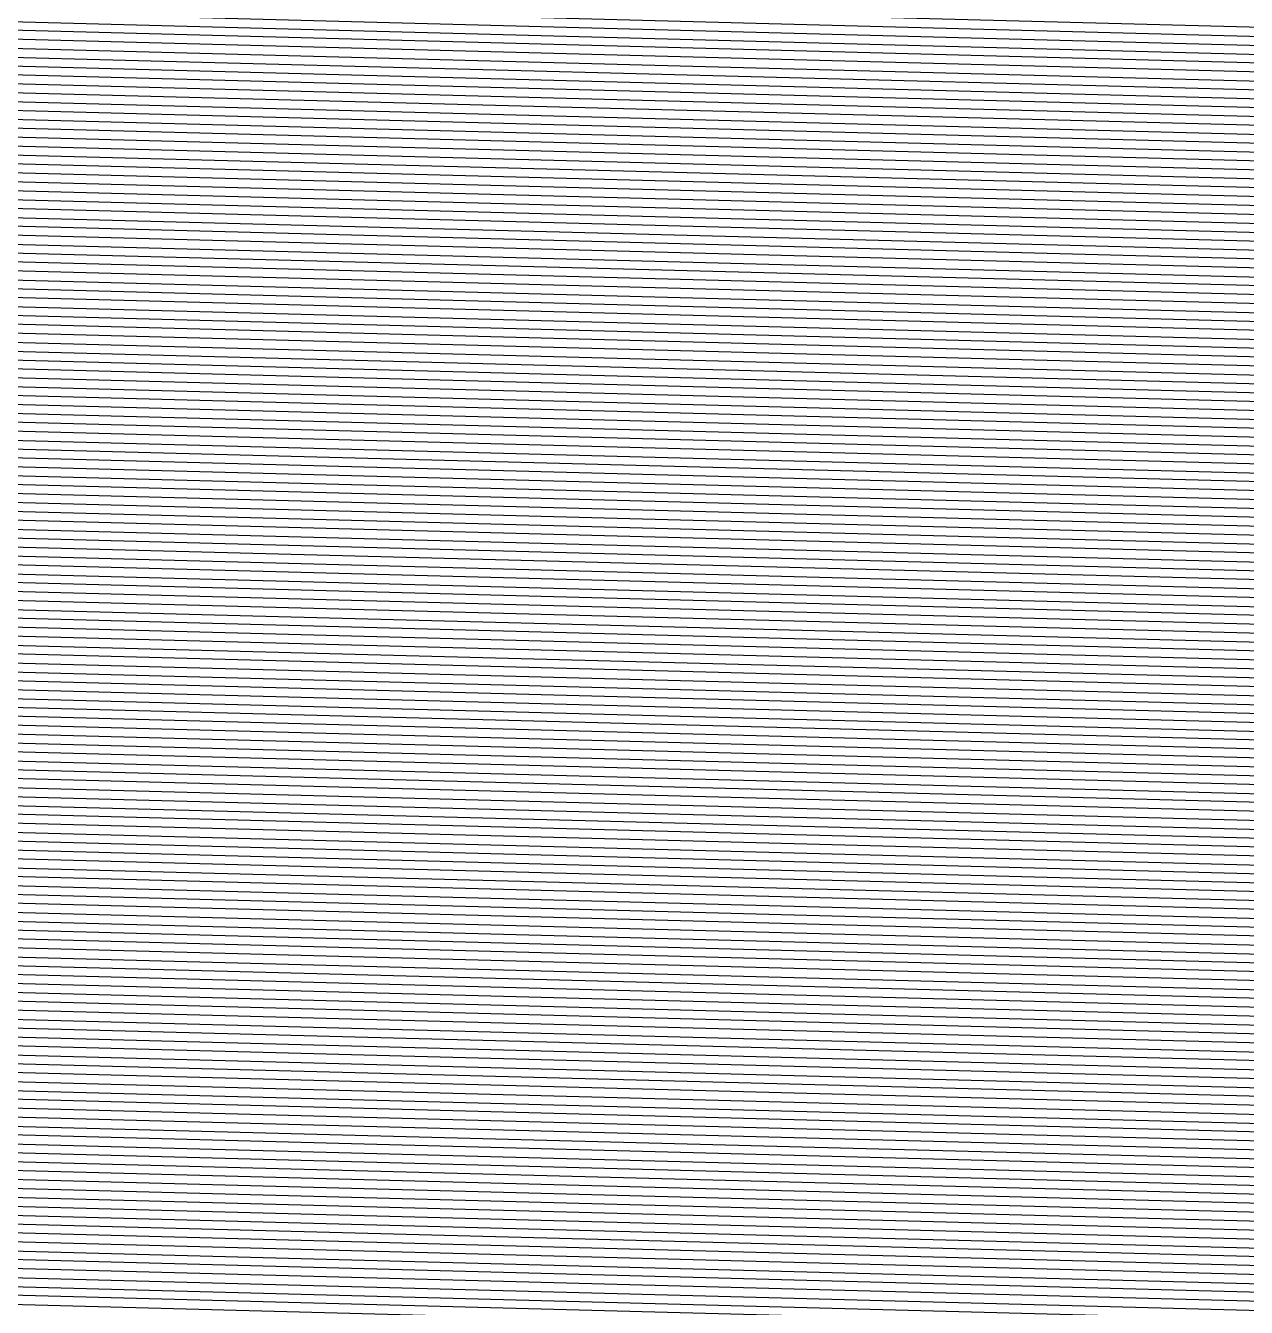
# Model space of a CAD drawing. Extents: x 7084 to 11035, y 13750 to 16729.
# Drawn here: x 8878.19 to 8903.17, y 14697.04 to 14723.26 of the extents above; entities that cross this region are included whole.
import ezdxf

# ---------------------------------------------------------------- set-up
doc = ezdxf.new("R2010")
doc.units = 0
doc.layers.add('Default', color=7, linetype='Continuous')

msp = doc.modelspace()

# ---------------------------------------------------------------- linework, layer by layer
at = {"layer": 'Default'}
for points in [[(8633.441, 15329.387), (8573.702, 15205.643), (8572.718, 15200.391), (8572.061, 15198.422), (8569.928, 15193.99), (8561.394, 15087.314), (8559.588, 15083.211), (8574.523, 14942.399), (8574.523, 14938.624), (8585.191, 14885.286), (8587.16, 14879.378), (8638.364, 14710.83), (8642.139, 14705.414), (8774.417, 14705.414), (8782.295, 14700.162), (8944.443, 14695.895), (8951.992, 14696.388), (9167.478, 14660.118)], [(8637.577, 15326.958), (8579.676, 15207.021), (8578.298, 15199.669), (8577.379, 15196.912), (8574.392, 15190.708), (8566.12, 15087.314), (8563.593, 15081.57), (8578.068, 14945.09), (8578.068, 14939.806), (8588.407, 14888.109), (8591.164, 14879.838), (8640.793, 14716.475), (8646.078, 14708.893), (8774.286, 14708.893), (8785.315, 14701.541), (8942.473, 14697.405), (8953.043, 14698.094), (9161.898, 14662.94)], [(8644.297, 15323.011), (8589.384, 15209.261), (8587.365, 15198.495), (8586.019, 15194.458), (8581.646, 15185.374), (8573.801, 15087.314), (8570.1, 15078.903), (8583.828, 14949.464), (8583.828, 14941.726), (8593.634, 14892.696), (8597.672, 14880.584), (8644.74, 14725.65), (8652.479, 14714.547), (8774.073, 14714.547), (8790.222, 14703.781), (8939.273, 14699.859), (8954.749, 14700.868), (9152.83, 14667.528)], [(8644.814, 15322.707), (8590.13, 15209.434), (8588.063, 15198.405), (8586.684, 15194.269), (8582.204, 15184.964), (8574.392, 15087.314), (8570.601, 15078.698), (8584.271, 14949.801), (8584.271, 14941.874), (8594.036, 14893.049), (8598.172, 14880.642), (8645.044, 14726.355), (8652.971, 14714.982), (8774.056, 14714.982), (8790.599, 14703.953), (8939.027, 14700.047), (8954.881, 14701.081)], [(8646.365, 15321.796), (8592.371, 15209.951), (8590.155, 15198.134), (8588.678, 15193.703), (8583.878, 15183.733), (8576.164, 15087.314), (8572.102, 15078.083), (8585.601, 14950.81), (8585.601, 14942.317), (8595.243, 14894.108), (8599.674, 14880.814), (8645.955, 14728.472), (8654.448, 14716.287), (8774.007, 14716.287), (8791.732, 14704.47), (8938.288, 14700.614), (8955.275, 14701.721), (9150.04, 14668.939)], [(8648.433, 15320.582), (8595.358, 15210.64), (8592.945, 15197.773), (8591.337, 15192.948), (8586.11, 15182.092), (8578.527, 15087.314), (8574.104, 15077.262), (8587.373, 14952.156), (8587.373, 14942.908), (8596.851, 14895.519), (8601.676, 14881.044), (8647.169, 14731.295), (8656.417, 14718.026), (8773.942, 14718.026), (8793.242, 14705.16), (8937.304, 14701.368), (8955.8, 14702.575)], [(9198.389, 14676.111), (9181.863, 14683.069), (9164.901, 14683.504), (9144.46, 14671.762), (8956.325, 14703.428), (8936.319, 14702.123), (8794.752, 14705.849), (8773.876, 14719.766), (8658.387, 14719.766), (8648.384, 14734.118), (8603.678, 14881.274), (8598.459, 14896.93), (8589.146, 14943.498), (8589.146, 14953.501), (8576.107, 15076.442), (8580.891, 15087.314), (8588.342, 15180.451), (8593.995, 15192.193), (8595.735, 15197.412), (8598.345, 15211.329), (8650.501, 15319.368)], [(9199.029, 14676.981), (9181.879, 14684.202), (9164.278, 14684.653), (9143.065, 14672.467), (8956.587, 14703.855), (8935.827, 14702.501), (8795.507, 14706.193), (8773.843, 14720.636), (8659.371, 14720.636), (8648.991, 14735.529), (8604.679, 14881.388), (8599.264, 14897.636), (8590.032, 14943.794), (8590.032, 14954.174), (8577.108, 15076.031), (8582.072, 15087.314), (8589.458, 15179.63), (8595.325, 15191.816), (8597.13, 15197.232), (8599.838, 15211.674), (8651.535, 15318.76)], [(8654.12, 15317.242), (8603.572, 15212.536), (8600.618, 15196.78), (8598.648, 15190.872), (8592.248, 15177.579), (8585.026, 15087.314), (8579.611, 15075.006), (8592.248, 14955.856), (8592.248, 14944.532), (8601.274, 14899.4), (8607.182, 14881.676), (8650.509, 14739.058), (8661.833, 14722.81), (8773.761, 14722.81), (8797.394, 14707.055), (8934.596, 14703.445)], [(8657.222, 15315.421), (8608.052, 15213.57), (8604.803, 15196.239), (8602.636, 15189.74), (8595.596, 15175.117), (8588.571, 15087.314), (8582.614, 15073.775), (8594.906, 14957.875), (8594.906, 14945.419), (8603.687, 14901.517), (8610.186, 14882.02), (8652.331, 14743.292), (8664.787, 14725.42), (8773.663, 14725.42), (8799.659, 14708.089), (8933.119, 14704.577), (8958.032, 14706.202), (9135.393, 14676.349)], [(8658.772, 15314.51), (8610.292, 15214.086), (8606.895, 15195.968), (8604.63, 15189.174), (8597.27, 15173.886), (8590.344, 15087.314), (8584.116, 15073.159), (8596.236, 14958.884), (8596.236, 14945.862), (8604.893, 14902.576), (8611.687, 14882.193), (8653.242, 14745.409), (8666.264, 14726.725), (8773.613, 14726.725), (8800.791, 14708.606), (8932.38, 14705.143), (8958.426, 14706.842), (9133.3, 14677.407), (9159.912, 14692.695), (9181.994, 14692.129), (9203.51, 14683.069)], [(8661.357, 15312.992), (8614.026, 15214.948), (8610.383, 15195.517), (8607.954, 15188.23), (8600.06, 15171.835), (8593.298, 15087.314), (8586.618, 15072.133), (8598.451, 14960.567), (8598.451, 14946.6), (8606.903, 14904.34), (8614.19, 14882.48), (8654.76, 14748.938), (8668.726, 14728.899), (8773.531, 14728.899), (8802.678, 14709.468), (8931.149, 14706.087), (8959.082, 14707.909), (9129.813, 14679.172), (9158.353, 14695.567), (9182.035, 14694.96), (9205.11, 14685.244), (9219.683, 14684.637)], [(8663.425, 15311.777), (8617.013, 15215.637), (8613.173, 15195.156), (8610.612, 15187.475), (8602.292, 15170.193), (8595.661, 15087.314), (8588.621, 15071.313), (8600.224, 14961.912), (8600.224, 14947.191), (8608.512, 14905.752), (8616.192, 14882.71), (8655.974, 14751.761), (8670.696, 14730.639), (8773.466, 14730.639), (8804.188, 14710.157), (8930.165, 14706.842), (8959.607, 14708.762)], [(9463.922, 14692.998), (9430.689, 14684.358), (9223.302, 14687.624), (9207.35, 14688.288), (9182.092, 14698.923), (9156.17, 14699.588), (9124.931, 14681.642), (8960.001, 14709.402), (8929.426, 14707.408), (8805.321, 14710.674), (8773.416, 14731.943), (8672.173, 14731.943), (8656.885, 14753.878), (8617.694, 14882.882), (8609.718, 14906.81), (8601.553, 14947.634), (8601.553, 14962.922), (8590.122, 15070.697), (8597.434, 15087.314), (8603.966, 15168.963), (8612.606, 15186.909), (8615.265, 15194.885), (8619.253, 15216.154), (8664.976, 15310.866)], [(8668.078, 15309.045), (8623.733, 15217.188), (8619.45, 15194.343), (8616.594, 15185.776), (8607.314, 15166.501), (8600.979, 15087.314), (8593.126, 15069.467), (8604.212, 14964.94), (8604.212, 14948.52), (8612.13, 14908.927), (8620.697, 14883.227), (8658.707, 14758.112), (8675.127, 14734.553), (8773.318, 14734.553), (8807.586, 14711.708), (8927.949, 14708.54), (8960.789, 14710.682)], [(8668.595, 15308.741), (8624.48, 15217.361), (8620.147, 15194.253), (8617.259, 15185.588), (8607.872, 15166.09), (8601.569, 15087.314), (8593.626, 15069.261), (8604.655, 14965.277), (8604.655, 14948.668), (8612.532, 14909.28), (8621.198, 14883.284), (8659.01, 14758.818), (8675.619, 14734.988), (8773.301, 14734.988), (8807.963, 14711.88), (8927.703, 14708.729), (8960.92, 14710.895), (9120.048, 14684.112)], [(8669.112, 15308.437), (8625.227, 15217.533), (8620.845, 15194.163), (8617.924, 15185.399), (8608.43, 15165.68), (8602.16, 15087.314), (8594.127, 15069.056), (8605.098, 14965.613), (8605.098, 14948.816), (8612.935, 14909.633), (8621.698, 14883.341), (8659.314, 14759.523), (8676.111, 14735.423), (8773.285, 14735.423), (8808.34, 14712.052), (8927.457, 14708.918), (8961.051, 14711.109), (9119.351, 14684.464)], [(8670.146, 15307.83), (8626.72, 15217.878), (8622.24, 15193.982), (8619.253, 15185.021), (8609.546, 15164.86), (8603.342, 15087.314), (8595.128, 15068.646), (8605.984, 14966.286), (8605.984, 14949.111), (8613.739, 14910.339), (8622.7, 14883.456), (8659.921, 14760.935), (8677.096, 14736.293), (8773.252, 14736.293), (8809.095, 14712.397), (8926.964, 14709.295), (8961.314, 14711.536), (9117.956, 14685.17)], [(9182.33, 14715.343), (9147.127, 14716.246), (9104.703, 14691.874), (8963.809, 14715.589), (8922.287, 14712.881), (8816.267, 14715.671), (8772.94, 14744.556), (8686.451, 14744.556), (8665.69, 14774.343), (8632.21, 14884.548), (8621.378, 14917.043), (8614.403, 14951.918), (8614.403, 14972.678), (8604.638, 15064.748), (8614.568, 15087.314), (8620.147, 15157.064), (8631.882, 15181.435), (8635.492, 15192.267), (8640.908, 15221.152), (8679.968, 15302.061)], [(9216.951, 14701.336), (9182.339, 14715.909), (9146.816, 14716.82), (9104.006, 14692.227), (8963.94, 14715.803), (8922.041, 14713.07), (8816.645, 14715.844), (8772.924, 14744.991), (8686.943, 14744.991), (8665.994, 14775.049), (8632.711, 14884.605), (8621.78, 14917.396), (8614.846, 14952.065), (8614.846, 14973.015), (8605.139, 15064.543), (8615.158, 15087.314), (8620.705, 15156.654), (8632.547, 15181.247), (8636.19, 15192.177), (8641.655, 15221.324), (8680.485, 15301.758)], [(8690.824, 15295.685), (8656.59, 15224.77), (8650.14, 15190.372), (8645.84, 15177.472), (8631.865, 15148.448), (8626.975, 15087.314), (8615.15, 15060.44), (8623.709, 14979.744), (8623.709, 14955.02), (8629.822, 14924.453), (8642.722, 14885.754), (8672.066, 14789.163), (8696.79, 14753.689), (8772.596, 14753.689), (8824.194, 14719.29), (8917.117, 14716.845), (8966.566, 14720.07), (9090.056, 14699.284), (9140.579, 14728.308), (9182.503, 14727.233), (9223.351, 14710.034), (9249.151, 14708.959)], [(8691.341, 15295.382), (8657.336, 15224.943), (8650.837, 15190.281), (8646.505, 15177.283), (8632.423, 15148.038), (8627.566, 15087.314), (8615.651, 15060.235), (8624.152, 14980.08), (8624.152, 14955.167), (8630.224, 14924.806), (8643.222, 14885.811), (8672.37, 14789.869), (8697.282, 14754.124), (8772.579, 14754.124), (8824.572, 14719.462), (8916.871, 14717.033), (8966.697, 14720.283), (9089.358, 14699.637), (9140.267, 14728.883), (9182.511, 14727.8), (9223.672, 14710.469), (9249.668, 14709.386)], [(8694.96, 15293.257), (8662.564, 15226.149), (8655.72, 15189.649), (8651.157, 15175.962), (8636.329, 15145.166), (8631.701, 15087.314), (8619.155, 15058.799), (8627.254, 14982.435), (8627.254, 14956.201), (8633.039, 14927.276), (8646.726, 14886.213), (8674.495, 14794.808), (8700.729, 14757.168), (8772.465, 14757.168), (8827.214, 14720.669), (8915.148, 14718.355), (8967.616, 14721.776), (9084.476, 14702.107), (9138.084, 14732.904), (9182.568, 14731.763), (9225.912, 14713.513), (9253.286, 14712.372)], [(8696.511, 15292.346), (8664.804, 15226.666), (8657.812, 15189.379), (8653.151, 15175.396), (8638.003, 15143.935), (8633.474, 15087.314), (8620.656, 15058.184), (8628.583, 14983.445), (8628.583, 14956.644), (8634.245, 14928.334), (8648.228, 14886.386), (8675.406, 14796.926), (8702.206, 14758.473), (8772.415, 14758.473), (8828.346, 14721.186), (8914.409, 14718.921), (8968.01, 14722.417), (9082.383, 14703.166)], [(8680.485, 15230.285), (8672.46, 15187.483), (8667.11, 15171.432), (8649.721, 15135.319), (8645.881, 15087.314), (8631.168, 15053.875), (8637.889, 14990.51), (8637.889, 14959.746), (8642.689, 14935.744), (8658.74, 14887.592), (8681.782, 14811.745), (8712.545, 14767.606), (8772.071, 14767.606), (8836.273, 14724.804), (8909.24, 14722.884), (8970.767, 14726.897), (9067.736, 14710.575)], [(8676.751, 15229.423), (8668.972, 15187.934), (8663.786, 15172.376), (8646.931, 15137.37), (8642.927, 15087.314), (8628.665, 15054.901), (8635.673, 14988.828), (8635.673, 14959.008), (8640.679, 14933.98), (8656.237, 14887.305), (8680.264, 14808.217), (8710.084, 14765.432), (8772.153, 14765.432), (8834.386, 14723.943), (8910.471, 14721.941), (8970.111, 14725.83), (9071.223, 14708.811), (9132.16, 14743.817), (9182.724, 14742.521), (9231.992, 14721.776), (9263.109, 14720.48)], [(9454.962, 14735.882), (9389.725, 14718.921), (9263.626, 14720.907), (9232.312, 14722.211), (9182.733, 14743.087), (9131.848, 14744.392), (9070.526, 14709.164), (8970.242, 14726.043), (8910.224, 14722.129), (8834.763, 14724.115), (8772.136, 14765.866), (8710.576, 14765.866), (8680.567, 14808.923), (8656.737, 14887.362), (8641.081, 14934.333), (8636.116, 14959.155), (8636.116, 14989.164), (8629.166, 15054.696), (8643.518, 15087.314), (8647.489, 15136.96), (8664.451, 15172.187), (8669.67, 15187.844), (8677.498, 15229.596)], [(8676.005, 15229.251), (8668.275, 15188.025), (8663.122, 15172.565), (8646.373, 15137.78), (8642.336, 15087.314), (8628.165, 15055.106), (8635.23, 14988.491), (8635.23, 14958.86), (8640.276, 14933.627), (8655.736, 14887.247), (8679.96, 14807.511), (8709.591, 14764.997), (8772.169, 14764.997), (8834.008, 14723.77), (8910.717, 14721.752), (8969.979, 14725.617), (9071.921, 14708.458), (9132.472, 14743.243), (9182.716, 14741.955), (9231.672, 14721.341), (9262.592, 14720.053), (9390.775, 14718.035), (9455.191, 14734.783)], [(9231.032, 14720.472), (9182.7, 14740.822), (9133.095, 14742.094), (9073.316, 14707.753), (8969.717, 14725.19), (8911.209, 14721.374), (8833.253, 14723.426), (8772.202, 14764.127), (8708.607, 14764.127), (8679.353, 14806.1), (8654.735, 14887.133), (8639.472, 14932.921), (8634.344, 14958.564), (8634.344, 14987.818), (8627.164, 15055.517), (8641.154, 15087.314), (8645.257, 15138.601), (8661.792, 15172.942), (8666.88, 15188.205), (8674.511, 15228.906)], [(8675.258, 15229.079), (8667.577, 15188.115), (8662.457, 15172.754), (8645.815, 15138.191), (8641.745, 15087.314), (8627.664, 15055.311), (8634.787, 14988.155), (8634.787, 14958.712), (8639.874, 14933.274), (8655.236, 14887.19), (8679.656, 14806.805), (8709.099, 14764.562), (8772.186, 14764.562), (8833.631, 14723.598), (8910.963, 14721.563), (8969.848, 14725.403)], [(9182.609, 14734.594), (9136.525, 14735.776), (9080.988, 14703.871), (8968.273, 14722.843), (8913.917, 14719.298), (8829.101, 14721.53), (8772.382, 14759.343), (8703.191, 14759.343), (8676.013, 14798.337), (8649.229, 14886.501), (8635.049, 14929.04), (8629.469, 14956.94), (8629.469, 14984.117), (8621.657, 15057.773), (8634.655, 15087.314), (8639.119, 15143.114), (8654.481, 15175.018), (8659.207, 15189.198), (8666.297, 15227.011)], [(9676.938, 14735.529), (9478.151, 14668.57), (9470.356, 14662.21), (9460.099, 14659.543), (9194.352, 14663.728), (9189.429, 14663.933), (9181.633, 14667.216), (9173.632, 14667.421), (9163.99, 14661.882), (8952.649, 14697.454), (8943.212, 14696.839), (8784.182, 14701.024), (8774.335, 14707.588), (8644.601, 14707.588), (8639.883, 14714.358), (8589.663, 14879.665), (8587.201, 14887.05), (8576.739, 14939.363), (8576.739, 14944.081), (8562.091, 15082.186), (8564.348, 15087.314), (8572.718, 15191.939), (8575.385, 15197.478)], [(9672.86, 14739.321), (9479.53, 14674.199), (9469.552, 14666.059), (9456.422, 14662.645), (9197.971, 14666.715), (9191.669, 14666.978), (9181.69, 14671.179), (9171.449, 14671.442), (9159.108, 14664.352), (8953.568, 14698.948), (8941.489, 14698.16), (8786.825, 14702.23), (8774.221, 14710.633), (8648.047, 14710.633), (8642.008, 14719.298), (8593.167, 14880.067), (8590.016, 14889.52), (8579.84, 14940.397), (8579.84, 14946.436), (8565.595, 15080.75), (8568.483, 15087.314), (8576.624, 15189.067), (8580.037, 15196.157)], [(8583.361, 15195.213), (8579.414, 15187.015), (8571.438, 15087.314), (8568.098, 15079.724), (8582.056, 14948.118), (8582.056, 14941.135), (8592.026, 14891.285), (8595.669, 14880.355), (8643.526, 14722.827), (8650.509, 14712.807), (8774.138, 14712.807), (8788.712, 14703.092), (8940.258, 14699.104), (8954.224, 14700.015), (9155.62, 14666.116), (9169.89, 14674.314), (9181.731, 14674.01), (9193.269, 14669.152), (9200.556, 14668.849), (9453.796, 14664.861), (9468.977, 14668.808), (9480.515, 14678.22), (9669.947, 14742.028)], [(9642.564, 14767.483), (9489.771, 14716.016), (9463.578, 14694.648), (9429.113, 14685.687), (9224.853, 14688.904), (9208.31, 14689.593), (9182.117, 14700.622), (9155.235, 14701.311), (9122.838, 14682.7), (8960.395, 14710.042), (8928.688, 14707.974), (8806.453, 14711.191), (8773.367, 14733.248), (8673.65, 14733.248), (8657.796, 14755.995), (8619.196, 14883.054), (8610.924, 14907.869), (8602.882, 14948.077), (8602.882, 14963.931), (8591.624, 15070.082), (8599.206, 15087.314), (8605.64, 15167.732), (8614.6, 15186.342)], [(8615.265, 15186.154), (8606.198, 15167.321), (8599.797, 15087.314), (8592.125, 15069.877), (8603.325, 14964.267), (8603.325, 14948.225), (8611.326, 14908.222), (8619.696, 14883.112), (8658.1, 14756.7), (8674.142, 14733.683), (8773.351, 14733.683), (8806.831, 14711.363), (8928.441, 14708.163), (8960.526, 14710.255), (9122.141, 14683.053), (9154.923, 14701.885), (9182.125, 14701.188), (9208.63, 14690.028), (9225.37, 14689.33), (9428.588, 14686.13), (9463.463, 14695.198), (9489.968, 14716.82), (9641.981, 14768.025)], [(9672.277, 14739.862), (9479.727, 14675.003), (9469.437, 14666.608), (9455.897, 14663.088), (9198.488, 14667.142), (9191.989, 14667.413), (9181.699, 14671.745), (9171.138, 14672.016), (9158.41, 14664.705), (8953.699, 14699.161), (8941.243, 14698.349), (8787.202, 14702.402), (8774.204, 14711.068), (8648.54, 14711.068), (8642.311, 14720.004), (8593.667, 14880.125), (8590.418, 14889.873), (8580.283, 14940.544), (8580.283, 14946.773), (8566.096, 15080.544), (8569.074, 15087.314)], [(9671.695, 14740.404), (9479.924, 14675.807), (9469.322, 14667.158), (9455.372, 14663.531), (9199.005, 14667.569), (9192.309, 14667.848), (9181.707, 14672.312), (9170.826, 14672.591), (9157.713, 14665.058), (8953.83, 14699.374), (8940.996, 14698.537), (8787.58, 14702.575), (8774.188, 14711.503), (8649.032, 14711.503), (8642.615, 14720.71), (8594.168, 14880.182), (8590.82, 14890.226), (8580.727, 14940.692), (8580.727, 14947.109), (8566.596, 15080.339), (8569.665, 15087.314)], [(9630.329, 14778.856), (9493.907, 14732.904), (9461.165, 14706.193), (9418.085, 14694.992), (9235.71, 14697.865), (9215.031, 14698.726), (9182.289, 14712.512), (9148.686, 14713.374), (9108.191, 14690.11), (8963.152, 14714.522), (8923.518, 14711.938), (8814.38, 14714.81), (8773.022, 14742.381), (8683.989, 14742.381), (8664.172, 14770.815), (8629.707, 14884.26), (8619.368, 14915.279), (8612.188, 14951.179), (8612.188, 14970.996), (8602.136, 15065.774), (8611.613, 15087.314)], [(9629.746, 14779.398), (9494.104, 14733.708), (9461.05, 14706.743), (9417.559, 14695.436), (9236.226, 14698.291), (9215.351, 14699.161), (9182.298, 14713.078), (9148.375, 14713.948), (9107.493, 14690.463), (8963.283, 14714.736), (8923.272, 14712.126), (8814.757, 14714.982), (8773.006, 14742.816), (8684.481, 14742.816), (8664.475, 14771.52), (8630.208, 14884.318), (8619.77, 14915.631), (8612.631, 14951.327), (8612.631, 14971.333), (8602.636, 15065.569), (8612.204, 15087.314)], [(9624.503, 14784.272), (9495.876, 14740.945), (9460.016, 14711.691), (9412.833, 14699.424), (9240.879, 14702.132), (9218.231, 14703.075), (9182.371, 14718.174), (9145.568, 14719.118), (9101.216, 14693.639), (8964.465, 14716.656), (8921.056, 14713.825), (8818.155, 14716.533), (8772.858, 14746.73), (8688.913, 14746.73), (8667.208, 14777.872), (8634.713, 14884.835), (8623.389, 14918.807), (8616.619, 14952.656), (8616.619, 14974.361), (8607.141, 15063.722), (8617.522, 15087.314)], [(9623.92, 14784.814), (9496.073, 14741.749), (9459.902, 14712.241), (9412.308, 14699.867), (9241.396, 14702.558), (9218.551, 14703.51), (9182.38, 14718.74), (9145.256, 14719.692), (9100.518, 14693.991), (8964.596, 14716.869), (8920.81, 14714.014), (8818.532, 14716.705), (8772.842, 14747.165), (8689.405, 14747.165), (8667.512, 14778.577), (8635.213, 14884.892), (8623.791, 14919.16), (8617.062, 14952.804), (8617.062, 14974.697), (8607.642, 15063.517), (8618.112, 15087.314)], [(9611.103, 14796.729), (9500.406, 14759.441), (9457.374, 14724.337), (9400.754, 14709.615), (9252.769, 14711.946), (9225.592, 14713.078), (9182.56, 14731.197), (9138.396, 14732.329), (9085.173, 14701.754), (8967.485, 14721.563), (8915.394, 14718.166), (8826.836, 14720.496), (8772.481, 14756.733), (8700.237, 14756.733), (8674.191, 14794.103), (8646.226, 14886.156), (8632.637, 14926.923), (8626.811, 14956.053), (8626.811, 14982.099), (8618.654, 15059.004), (8631.111, 15087.314)], [(9598.285, 14808.644), (9504.738, 14777.133), (9454.847, 14736.432), (9389.2, 14719.364), (9264.143, 14721.333), (9232.632, 14722.646), (9182.741, 14743.653), (9131.536, 14744.966), (9069.828, 14709.517), (8970.373, 14726.257), (8909.978, 14722.318), (8835.141, 14724.287), (8772.12, 14766.301), (8711.068, 14766.301), (8680.871, 14809.628), (8657.238, 14887.42), (8641.483, 14934.685), (8636.559, 14959.303), (8636.559, 14989.501), (8629.666, 15054.491), (8644.109, 15087.314)], [(9668.782, 14743.112), (9480.909, 14679.828), (9468.747, 14669.907), (9452.746, 14665.747), (9201.59, 14669.702), (9193.909, 14670.022), (9181.748, 14675.143), (9169.267, 14675.463), (9154.225, 14666.822), (8954.487, 14700.441), (8939.765, 14699.481), (8789.467, 14703.436), (8774.106, 14713.677), (8651.494, 14713.677), (8644.133, 14724.238), (8596.671, 14880.469), (8592.83, 14891.99), (8582.942, 14941.431), (8582.942, 14948.791), (8569.099, 15079.314)], [(9647.225, 14763.15), (9488.195, 14709.582), (9464.497, 14690.25), (9433.315, 14682.142), (9220.717, 14685.49), (9205.75, 14686.114), (9182.051, 14696.092), (9157.729, 14696.716), (9128.418, 14679.877), (8959.345, 14708.335), (8930.657, 14706.464), (8803.433, 14709.812), (8773.498, 14729.769), (8669.711, 14729.769), (8655.367, 14750.349), (8615.191, 14882.595), (8607.707, 14905.046), (8599.337, 14946.896), (8599.337, 14961.24), (8587.62, 15071.723)], [(9623.338, 14785.355), (9496.27, 14742.554), (9459.787, 14712.791), (9411.782, 14700.31), (9241.913, 14702.985), (9218.871, 14703.945), (9182.388, 14719.306), (9144.945, 14720.267), (9099.821, 14694.344), (8964.728, 14717.083), (8920.564, 14714.202), (8818.91, 14716.877), (8772.826, 14747.6), (8689.897, 14747.6), (8667.815, 14779.283), (8635.714, 14884.95), (8624.193, 14919.513), (8617.505, 14952.952), (8617.505, 14975.034), (8608.142, 15063.312)], [(9613.433, 14794.562), (9499.618, 14756.225), (9457.834, 14722.137), (9402.854, 14707.843), (9250.702, 14710.239), (9224.312, 14711.339), (9182.527, 14728.932), (9139.644, 14730.031), (9087.963, 14700.343), (8966.96, 14720.71), (8916.379, 14717.411), (8825.327, 14719.807), (8772.547, 14754.994), (8698.267, 14754.994), (8672.977, 14791.28), (8644.223, 14885.926), (8631.028, 14925.511), (8625.038, 14955.463), (8625.038, 14980.753), (8616.652, 15059.825)], [(9604.694, 14802.686), (9502.572, 14768.287), (9456.11, 14730.384), (9394.977, 14714.49), (9258.456, 14716.64), (9229.112, 14717.862), (9182.65, 14737.425), (9134.966, 14738.648), (9077.501, 14705.636), (8968.929, 14723.91), (8912.686, 14720.242), (8830.989, 14722.392), (8772.3, 14761.517), (8705.652, 14761.517), (8677.531, 14801.865), (8651.732, 14886.788), (8637.06, 14930.804), (8631.685, 14957.678), (8631.685, 14985.8)], [(9616.929, 14791.313), (9498.436, 14751.4), (9458.523, 14718.839), (9406.006, 14705.184), (9247.6, 14707.679), (9222.391, 14708.729), (9182.478, 14725.535), (9141.515, 14726.585), (9092.148, 14698.226), (8966.172, 14719.43), (8917.856, 14716.278), (8823.062, 14718.773), (8772.645, 14752.384), (8695.313, 14752.384), (8671.155, 14787.046), (8641.22, 14885.582), (8628.616, 14923.394), (8622.379, 14954.576), (8622.379, 14978.734)], [(9618.094, 14790.23), (9498.042, 14749.791), (9458.753, 14717.739), (9407.056, 14704.298), (9246.566, 14706.825), (9221.751, 14707.859), (9182.462, 14724.402), (9142.138, 14725.436), (9093.543, 14697.52), (8965.909, 14719.003), (8918.348, 14715.901), (8822.307, 14718.428), (8772.678, 14751.514), (8694.328, 14751.514), (8670.548, 14785.634), (8640.219, 14885.467), (8627.812, 14922.688), (8621.493, 14954.281), (8621.493, 14978.062)], [(9621.007, 14787.522), (9497.058, 14745.77), (9459.327, 14714.99), (9409.682, 14702.082), (9243.981, 14704.692), (9220.151, 14705.685), (9182.421, 14721.571), (9143.697, 14722.564), (9097.031, 14695.756), (8965.253, 14717.936), (8919.579, 14714.957), (8820.419, 14717.567), (8772.76, 14749.34), (8691.867, 14749.34), (8669.03, 14782.106), (8637.716, 14885.18), (8625.801, 14920.924), (8619.278, 14953.542), (8619.278, 14976.379)], [(9633.242, 14776.148), (9492.922, 14728.883), (9461.74, 14703.445), (9420.71, 14692.777), (9233.125, 14695.731), (9213.431, 14696.552), (9182.248, 14709.681), (9150.246, 14710.502), (9111.678, 14688.346), (8962.496, 14713.456), (8924.749, 14710.994), (8812.493, 14713.948), (8773.105, 14740.207), (8681.527, 14740.207), (8662.654, 14767.286), (8627.205, 14883.973), (8617.357, 14913.514), (8609.972, 14950.441), (8609.972, 14969.314)], [(8621.05, 14954.133), (8627.41, 14922.336), (8639.718, 14885.409), (8670.244, 14784.929), (8693.836, 14751.079), (8772.694, 14751.079), (8821.929, 14718.256), (8918.594, 14715.712), (8965.778, 14718.79), (9094.241, 14697.167), (9142.45, 14724.862), (9182.454, 14723.836), (9221.431, 14707.424), (9246.049, 14706.399), (9407.581, 14703.855), (9458.868, 14717.189), (9497.845, 14748.987), (9618.677, 14789.688)], [(8598.894, 14946.748), (8607.305, 14904.693), (8614.691, 14882.537), (8655.063, 14749.643), (8669.218, 14729.334), (8773.515, 14729.334), (8803.056, 14709.64), (8930.903, 14706.276), (8959.213, 14708.122), (9129.115, 14679.524), (9158.041, 14696.141), (9182.043, 14695.526), (9205.43, 14685.679), (9220.2, 14685.063), (9433.84, 14681.699), (9464.612, 14689.7), (9487.998, 14708.778), (9647.807, 14762.609)], [(9678.686, 14733.905), (9477.561, 14666.157), (9470.7, 14660.561), (9461.674, 14658.214), (9192.801, 14662.448), (9188.468, 14662.629), (9181.608, 14665.517), (9174.568, 14665.698), (9166.083, 14660.823), (8952.255, 14696.814), (8943.95, 14696.273), (8783.05, 14700.507), (8774.385, 14706.284), (8643.124, 14706.284), (8638.972, 14712.241), (8588.161, 14879.493), (8585.995, 14885.992), (8575.409, 14938.92), (8575.409, 14943.072)], [(9664.703, 14746.903), (9482.287, 14685.457), (9467.943, 14673.756), (9449.07, 14668.849), (9205.208, 14672.689), (9196.149, 14673.066), (9181.805, 14679.106), (9167.084, 14679.483), (9149.343, 14669.292), (8955.406, 14701.935), (8938.042, 14700.802), (8792.109, 14704.643), (8773.991, 14716.722), (8654.94, 14716.722), (8646.258, 14729.178), (8600.174, 14880.871), (8595.645, 14894.46), (8586.044, 14942.465)], [(9679.269, 14733.363), (9477.364, 14665.353), (9470.815, 14660.011), (9462.199, 14657.771), (9192.284, 14662.021), (9188.148, 14662.194), (9181.6, 14664.951), (9174.88, 14665.123), (9166.78, 14660.47), (8952.123, 14696.601), (8944.197, 14696.084), (8782.673, 14700.334), (8774.401, 14705.849), (8642.631, 14705.849), (8638.668, 14711.535), (8587.66, 14879.435), (8585.593, 14885.639), (8574.966, 14938.772)], [(8658.239, 14887.535), (8681.478, 14811.04), (8712.053, 14767.171), (8772.087, 14767.171), (8835.896, 14724.632), (8909.486, 14722.695), (8970.636, 14726.684), (9068.433, 14710.223), (9130.913, 14746.115), (9182.757, 14744.786), (9233.272, 14723.516), (9265.177, 14722.187), (9388.15, 14720.25), (9454.617, 14737.532), (9505.132, 14778.741), (9597.12, 14809.727)], [(9595.955, 14810.81), (9505.526, 14780.35), (9454.387, 14738.631), (9387.099, 14721.136), (9266.211, 14723.04), (9233.912, 14724.386), (9182.774, 14745.918), (9130.289, 14747.264), (9067.038, 14710.928), (8970.898, 14727.11), (8908.993, 14723.073), (8836.651, 14724.977), (8772.054, 14768.041), (8713.038, 14768.041), (8682.085, 14812.451), (8659.24, 14887.649)], [(9631.494, 14777.773), (9493.513, 14731.295), (9461.395, 14705.094), (9419.135, 14694.106), (9234.676, 14697.011), (9214.391, 14697.856), (9182.273, 14711.38), (9149.31, 14712.225), (9109.586, 14689.404), (8962.89, 14714.096), (8924.01, 14711.56), (8813.625, 14714.465), (8773.055, 14741.511), (8683.004, 14741.511), (8663.565, 14769.403), (8628.706, 14884.146)], [(8772.103, 14766.736), (8835.518, 14724.46), (8909.732, 14722.507), (8970.505, 14726.47), (9069.131, 14709.87), (9131.224, 14745.541), (9182.749, 14744.219), (9232.952, 14723.081), (9264.66, 14721.76), (9388.675, 14719.807), (9454.732, 14736.982), (9504.935, 14777.937), (9597.702, 14809.185)], [(9601.781, 14805.394), (9503.557, 14772.308), (9455.536, 14733.133), (9392.351, 14716.705), (9261.041, 14718.773), (9230.712, 14720.037), (9182.691, 14740.256), (9133.407, 14741.52), (9074.013, 14707.4), (8969.586, 14724.977), (8911.455, 14721.186), (8832.876, 14723.253), (8772.218, 14763.692)], [(9602.363, 14804.852), (9503.36, 14771.504), (9455.651, 14732.583), (9392.876, 14716.262), (9260.524, 14718.346), (9230.392, 14719.602), (9182.683, 14739.69), (9133.719, 14740.945), (9074.711, 14707.047), (8969.454, 14724.763), (8911.701, 14720.997), (8832.499, 14723.081), (8772.235, 14763.257)], [(8772.251, 14762.822), (8832.121, 14722.909), (8911.948, 14720.808), (8969.323, 14724.55), (9075.408, 14706.694), (9134.031, 14740.371), (9182.675, 14739.124), (9230.072, 14719.167), (9260.007, 14717.92), (9393.401, 14715.819), (9455.766, 14732.034), (9503.163, 14770.7), (9602.946, 14804.311)], [(9603.529, 14803.769), (9502.966, 14769.896), (9455.881, 14731.484), (9393.927, 14715.376), (9259.49, 14717.493), (9229.752, 14718.732), (9182.667, 14738.557), (9134.343, 14739.796), (9076.106, 14706.341), (8969.192, 14724.337), (8912.194, 14720.619), (8831.744, 14722.736), (8772.268, 14762.387)], [(9604.111, 14803.228), (9502.769, 14769.091), (9455.996, 14730.934), (9394.452, 14714.933), (9258.973, 14717.066), (9229.432, 14718.297), (9182.659, 14737.991), (9134.654, 14739.222), (9076.803, 14705.988), (8969.06, 14724.123), (8912.44, 14720.431), (8831.366, 14722.564), (8772.284, 14761.952)], [(9605.276, 14802.145), (9502.375, 14767.483), (9456.225, 14729.835), (9395.502, 14714.046), (9257.939, 14716.213), (9228.792, 14717.427), (9182.642, 14736.859), (9135.278, 14738.073), (9078.198, 14705.283), (8968.798, 14723.697), (8912.932, 14720.053), (8830.611, 14722.219), (8772.317, 14761.082)], [(9605.859, 14801.603), (9502.178, 14766.679), (9456.34, 14729.285), (9396.027, 14713.603), (9257.422, 14715.786), (9228.472, 14716.992), (9182.634, 14736.293), (9135.59, 14737.499), (9078.896, 14704.93), (8968.666, 14723.483), (8913.178, 14719.864), (8830.234, 14722.047), (8772.333, 14760.648)], [(9606.442, 14801.061), (9501.981, 14765.875), (9456.455, 14728.735), (9396.552, 14713.16), (9256.905, 14715.359), (9228.152, 14716.557), (9182.626, 14735.726), (9135.902, 14736.924), (9079.593, 14704.577), (8968.535, 14723.27), (8913.425, 14719.676), (8829.856, 14721.875), (8772.35, 14760.213)], [(9607.024, 14800.52), (9501.784, 14765.07), (9456.57, 14728.185), (9397.078, 14712.717), (9256.388, 14714.933), (9227.832, 14716.123), (9182.618, 14735.16), (9136.214, 14736.35), (9080.291, 14704.224), (8968.404, 14723.057), (8913.671, 14719.487), (8829.479, 14721.703), (8772.366, 14759.778)], [(9608.19, 14799.437), (9501.39, 14763.462), (9456.8, 14727.086), (9398.128, 14711.831), (9255.354, 14714.079), (9227.192, 14715.253), (9182.601, 14734.028), (9136.837, 14735.201), (9081.686, 14703.518), (8968.141, 14722.63), (8914.163, 14719.11), (8828.724, 14721.358)], [(8772.432, 14758.038), (8827.969, 14721.013), (8914.656, 14718.732), (8967.879, 14722.203), (9083.081, 14702.813), (9137.461, 14734.052), (9182.585, 14732.895), (9226.552, 14714.383), (9254.32, 14713.226), (9399.178, 14710.945), (9457.03, 14725.986), (9500.996, 14761.854), (9609.355, 14798.353)], [(9609.937, 14797.812), (9500.8, 14761.05), (9457.144, 14725.436), (9399.703, 14710.502), (9253.803, 14712.799), (9226.232, 14713.948), (9182.577, 14732.329), (9137.773, 14733.478), (9083.778, 14702.46), (8967.747, 14721.99), (8914.902, 14718.543), (8827.591, 14720.841), (8772.448, 14757.603)], [(9611.685, 14796.187), (9500.209, 14758.637), (9457.489, 14723.787), (9401.279, 14709.172), (9252.252, 14711.519), (9225.272, 14712.643), (9182.552, 14730.631), (9138.708, 14731.755), (9085.871, 14701.401), (8967.354, 14721.35), (8915.64, 14717.977), (8826.459, 14720.324), (8772.497, 14756.298)], [(8772.514, 14755.864), (8826.082, 14720.152), (8915.886, 14717.788), (8967.222, 14721.136), (9086.568, 14701.048), (9139.02, 14731.18), (9182.544, 14730.064), (9224.952, 14712.208), (9251.736, 14711.092), (9401.804, 14708.729), (9457.604, 14723.237), (9500.012, 14757.833), (9612.268, 14795.646)], [(9612.85, 14795.104), (9499.815, 14757.029), (9457.719, 14722.687), (9402.329, 14708.286), (9251.219, 14710.666), (9224.632, 14711.773), (9182.536, 14729.498), (9139.332, 14730.606), (9087.266, 14700.696), (8967.091, 14720.923), (8916.133, 14717.6), (8825.704, 14719.979), (8772.53, 14755.429)], [(9614.016, 14794.021), (9499.421, 14755.42), (9457.949, 14721.588), (9403.38, 14707.4), (9250.185, 14709.812), (9223.992, 14710.904), (9182.519, 14728.366), (9139.955, 14729.457), (9088.661, 14699.99), (8966.828, 14720.496), (8916.625, 14717.222), (8824.949, 14719.635), (8772.563, 14754.559)], [(9615.764, 14792.396), (9498.83, 14753.008), (9458.293, 14719.938), (9404.955, 14706.07), (9248.634, 14708.532), (9223.031, 14709.599), (9182.495, 14726.667), (9140.891, 14727.734), (9090.753, 14698.931), (8966.434, 14719.856), (8917.363, 14716.656), (8823.817, 14719.118), (8772.612, 14753.254)], [(8772.629, 14752.819), (8823.439, 14718.945), (8917.61, 14716.467), (8966.303, 14719.643), (9091.451, 14698.578), (9141.203, 14727.159), (9182.486, 14726.101), (9222.711, 14709.164), (9248.117, 14708.105), (9405.48, 14705.627), (9458.408, 14719.388), (9498.633, 14752.204), (9616.346, 14791.854)], [(9617.511, 14790.771), (9498.239, 14750.595), (9458.638, 14718.289), (9406.531, 14704.741), (9247.083, 14707.252), (9222.071, 14708.294), (9182.47, 14724.968), (9141.826, 14726.011), (9092.846, 14697.873), (8966.041, 14719.216), (8918.102, 14716.09), (8822.684, 14718.601), (8772.661, 14751.949)], [(8772.711, 14750.645), (8821.552, 14718.084), (8918.841, 14715.524), (8965.647, 14718.576), (9094.938, 14696.814), (9142.762, 14724.287), (9182.445, 14723.27), (9221.111, 14706.989), (9245.532, 14705.972), (9408.106, 14703.412), (9458.983, 14716.64), (9497.649, 14748.183), (9619.259, 14789.146)], [(8821.174, 14717.911), (8919.087, 14715.335), (8965.515, 14718.363), (9095.636, 14696.461), (9143.074, 14723.713), (9182.437, 14722.704), (9220.791, 14706.555), (9245.015, 14705.545), (9408.631, 14702.969), (9459.097, 14716.09), (9497.452, 14747.379), (9619.842, 14788.605)], [(9620.424, 14788.063), (9497.255, 14746.574), (9459.212, 14715.54), (9409.157, 14702.525), (9244.498, 14705.119), (9220.471, 14706.12), (9182.429, 14722.137), (9143.385, 14723.139), (9096.333, 14696.109), (8965.384, 14718.149), (8919.333, 14715.146), (8820.797, 14717.739), (8772.744, 14749.775)], [(8772.776, 14748.905), (8820.042, 14717.394), (8919.825, 14714.769), (8965.122, 14717.723), (9097.728, 14695.403), (9144.009, 14721.99), (9182.412, 14721.005), (9219.831, 14705.25), (9243.464, 14704.265), (9410.207, 14701.639), (9459.442, 14714.44), (9496.861, 14744.966), (9621.59, 14786.98)], [(9622.172, 14786.439), (9496.664, 14744.162), (9459.557, 14713.891), (9410.732, 14701.196), (9242.947, 14703.838), (9219.511, 14704.815), (9182.404, 14720.439), (9144.321, 14721.415), (9098.426, 14695.05), (8964.99, 14717.509), (8920.071, 14714.58), (8819.665, 14717.222), (8772.793, 14748.47)], [(9622.755, 14785.897), (9496.467, 14743.358), (9459.672, 14713.341), (9411.257, 14700.753), (9242.43, 14703.412), (9219.191, 14704.38), (9182.396, 14719.873), (9144.633, 14720.841), (9099.123, 14694.697), (8964.859, 14717.296), (8920.318, 14714.391), (8819.287, 14717.05), (8772.809, 14748.035)], [(8772.875, 14746.295), (8817.777, 14716.361), (8921.302, 14713.636), (8964.334, 14716.443), (9101.913, 14693.286), (9145.88, 14718.543), (9182.363, 14717.608), (9217.911, 14702.64), (9240.362, 14701.705), (9413.358, 14698.981), (9460.131, 14711.142), (9495.679, 14740.141), (9625.085, 14783.731)], [(9625.668, 14783.189), (9495.482, 14739.337), (9460.246, 14710.592), (9413.883, 14698.537), (9239.845, 14701.278), (9217.591, 14702.205), (9182.355, 14717.042), (9146.192, 14717.969), (9102.611, 14692.933), (8964.202, 14716.229), (8921.548, 14713.447), (8817.4, 14716.188)], [(9626.251, 14782.647), (9495.285, 14738.533), (9460.361, 14710.042), (9414.408, 14698.094), (9239.328, 14700.851), (9217.271, 14701.771), (9182.347, 14716.475), (9146.504, 14717.394), (9103.308, 14692.58), (8964.071, 14716.016), (8921.795, 14713.259), (8817.022, 14716.016), (8772.908, 14745.426)], [(9627.998, 14781.023), (9494.694, 14736.12), (9460.706, 14708.393), (9415.984, 14696.765), (9237.777, 14699.571), (9216.311, 14700.466), (9182.322, 14714.777), (9147.439, 14715.671), (9105.401, 14691.521), (8963.677, 14715.376), (8922.533, 14712.693), (8815.89, 14715.499), (8772.957, 14744.121)], [(9628.581, 14780.481), (9494.497, 14735.316), (9460.821, 14707.843), (9416.509, 14696.322), (9237.26, 14699.145), (9215.991, 14700.031), (9182.314, 14714.211), (9147.751, 14715.097), (9106.098, 14691.169), (8963.546, 14715.163), (8922.779, 14712.504), (8815.512, 14715.327), (8772.973, 14743.686)], [(9629.164, 14779.94), (9494.301, 14734.512), (9460.936, 14707.293), (9417.034, 14695.879), (9236.743, 14698.718), (9215.671, 14699.596), (9182.306, 14713.644), (9148.063, 14714.522), (9106.796, 14690.816), (8963.415, 14714.949), (8923.025, 14712.315), (8815.135, 14715.154), (8772.99, 14743.251)], [(8773.039, 14741.946), (8814.003, 14714.637), (8923.764, 14711.749), (8963.021, 14714.309), (9108.888, 14689.757), (9148.998, 14712.799), (9182.281, 14711.946), (9214.711, 14698.291), (9235.193, 14697.438), (9418.61, 14694.549), (9461.28, 14705.644), (9493.71, 14732.099), (9630.912, 14778.315)], [(9632.077, 14777.232), (9493.316, 14730.491), (9461.51, 14704.544), (9419.66, 14693.663), (9234.159, 14696.584), (9214.071, 14697.421), (9182.265, 14710.813), (9149.622, 14711.65), (9110.283, 14689.051), (8962.758, 14713.882), (8924.256, 14711.371), (8813.248, 14714.293), (8773.072, 14741.077)], [(8773.088, 14740.642), (8812.87, 14714.12), (8924.503, 14711.183), (8962.627, 14713.669), (9110.981, 14688.699), (9149.934, 14711.076), (9182.257, 14710.247), (9213.751, 14696.987), (9233.642, 14696.158), (9420.185, 14693.22), (9461.625, 14703.994), (9493.119, 14729.687), (9632.659, 14776.69)], [(8773.121, 14739.772), (8812.115, 14713.776), (8924.995, 14710.805), (8962.364, 14713.242), (9112.376, 14687.993), (9150.557, 14709.927), (9182.24, 14709.115), (9213.111, 14696.117), (9232.608, 14695.304), (9421.236, 14692.334), (9461.855, 14702.895), (9492.725, 14728.078), (9633.825, 14775.607)], [(9634.407, 14775.065), (9492.528, 14727.274), (9461.969, 14702.345), (9421.761, 14691.891), (9232.091, 14694.878), (9212.791, 14695.682), (9182.232, 14708.549), (9150.869, 14709.353), (9113.073, 14687.64), (8962.233, 14713.029), (8925.241, 14710.616), (8811.738, 14713.603), (8773.137, 14739.337)], [(9634.99, 14774.524), (9492.331, 14726.47), (9462.084, 14701.795), (9422.286, 14691.448), (9231.574, 14694.451), (9212.471, 14695.247), (9182.224, 14707.982), (9151.181, 14708.778), (9113.771, 14687.287), (8962.102, 14712.816), (8925.487, 14710.428), (8811.36, 14713.431), (8773.154, 14738.902)], [(9635.572, 14773.982), (9492.134, 14725.666), (9462.199, 14701.245), (9422.811, 14691.004), (9231.057, 14694.024), (9212.151, 14694.812), (9182.216, 14707.416), (9151.493, 14708.204), (9114.468, 14686.934), (8961.97, 14712.602), (8925.733, 14710.239), (8810.983, 14713.259), (8773.17, 14738.467)], [(8679.065, 14738.032), (8773.187, 14738.032), (8810.605, 14713.086), (8925.98, 14710.05), (8961.839, 14712.389), (9115.166, 14686.582), (9151.805, 14707.63), (9182.207, 14706.85), (9211.83, 14694.377), (9230.54, 14693.598), (9423.336, 14690.561), (9462.314, 14700.696), (9491.937, 14724.862), (9636.155, 14773.44)], [(9636.738, 14772.899), (9491.74, 14724.058), (9462.429, 14700.146), (9423.861, 14690.118), (9230.023, 14693.171), (9211.51, 14693.942), (9182.199, 14706.284), (9152.116, 14707.055), (9115.863, 14686.229), (8961.708, 14712.176), (8926.226, 14709.862), (8810.228, 14712.914), (8773.203, 14737.597)], [(9637.32, 14772.357), (9491.543, 14723.253), (9462.544, 14699.596), (9424.387, 14689.675), (9229.506, 14692.744), (9211.19, 14693.507), (9182.191, 14705.718), (9152.428, 14706.481), (9116.561, 14685.876), (8961.577, 14711.962), (8926.472, 14709.673), (8809.85, 14712.742), (8773.219, 14737.162)], [(9637.903, 14771.816), (9491.346, 14722.449), (9462.659, 14699.046), (9424.912, 14689.232), (9228.989, 14692.317), (9210.87, 14693.072), (9182.183, 14705.151), (9152.74, 14705.906), (9117.258, 14685.523), (8961.445, 14711.749), (8926.718, 14709.484), (8809.473, 14712.569), (8773.236, 14736.727)], [(9639.068, 14770.733), (9490.953, 14720.841), (9462.889, 14697.947), (9425.962, 14688.346), (9227.955, 14691.464), (9210.23, 14692.203), (9182.166, 14704.019), (9153.364, 14704.757), (9118.653, 14684.817), (8961.183, 14711.322), (8927.21, 14709.107), (8808.718, 14712.225), (8773.269, 14735.858)], [(8773.334, 14734.118), (8807.208, 14711.535), (8928.195, 14708.352), (8960.658, 14710.469), (9121.443, 14683.406), (9154.611, 14702.46), (9182.133, 14701.754), (9208.95, 14690.463), (9225.887, 14689.757), (9428.063, 14686.573), (9463.348, 14695.747), (9490.165, 14717.624), (9641.399, 14768.566)], [(9643.146, 14766.941), (9489.574, 14715.212), (9463.693, 14694.098), (9429.638, 14685.244), (9224.336, 14688.477), (9207.99, 14689.158), (9182.109, 14700.056), (9155.547, 14700.737), (9123.536, 14682.347), (8960.264, 14709.829), (8928.934, 14707.785), (8806.076, 14711.018), (8773.384, 14732.813)], [(9643.729, 14766.4), (9489.377, 14714.408), (9463.808, 14693.548), (9430.164, 14684.801), (9223.819, 14688.05), (9207.67, 14688.723), (9182.101, 14699.489), (9155.858, 14700.162), (9124.233, 14681.994), (8960.132, 14709.615), (8929.18, 14707.597), (8805.698, 14710.846), (8773.4, 14732.378)], [(8773.433, 14731.509), (8804.943, 14710.502), (8929.672, 14707.219), (8959.87, 14709.189), (9125.628, 14681.289), (9156.482, 14699.013), (9182.084, 14698.357), (9207.03, 14687.853), (9222.785, 14687.197), (9431.214, 14683.915), (9464.037, 14692.449), (9488.983, 14712.799), (9644.894, 14765.317)], [(9645.477, 14764.775), (9488.786, 14711.995), (9464.152, 14691.899), (9431.739, 14683.471), (9222.268, 14686.77), (9206.71, 14687.418), (9182.076, 14697.791), (9156.794, 14698.439), (9126.325, 14680.936), (8959.738, 14708.975), (8929.918, 14707.031), (8804.566, 14710.329), (8773.449, 14731.074)], [(9646.642, 14763.692), (9488.392, 14710.387), (9464.382, 14690.799), (9432.789, 14682.585), (9221.234, 14685.917), (9206.07, 14686.549), (9182.06, 14696.658), (9157.417, 14697.29), (9127.72, 14680.23), (8959.476, 14708.549), (8930.411, 14706.653), (8803.811, 14709.985), (8773.482, 14730.204)], [(8773.548, 14728.464), (8802.301, 14709.295), (8931.395, 14705.898), (8958.951, 14707.695), (9130.51, 14678.819), (9158.665, 14694.993), (9182.027, 14694.393), (9204.79, 14684.809), (9219.167, 14684.21), (9434.89, 14680.813), (9464.842, 14688.6), (9487.605, 14707.17), (9648.973, 14761.526)], [(9649.555, 14760.984), (9487.408, 14706.366), (9464.956, 14688.05), (9435.415, 14680.37), (9218.65, 14683.783), (9204.47, 14684.374), (9182.019, 14693.827), (9158.977, 14694.418), (9131.208, 14678.466), (8958.819, 14707.482), (8931.642, 14705.709), (8801.923, 14709.123), (8773.564, 14728.029)], [(9650.138, 14760.442), (9487.211, 14705.562), (9465.071, 14687.501), (9435.941, 14679.927), (9218.133, 14683.357), (9204.15, 14683.939), (9182.01, 14693.261), (9159.288, 14693.844), (9131.905, 14678.113), (8958.688, 14707.269), (8931.888, 14705.521), (8801.546, 14708.951), (8773.58, 14727.594)], [(8773.597, 14727.159), (8801.169, 14708.778), (8932.134, 14705.332), (8958.557, 14707.055), (9132.603, 14677.76), (9159.6, 14693.269), (9182.002, 14692.695), (9203.83, 14683.504), (9217.616, 14682.93), (9436.466, 14679.483), (9465.186, 14686.951), (9487.014, 14704.757), (9650.72, 14759.901)], [(8773.63, 14726.29), (8800.414, 14708.434), (8932.626, 14704.954), (8958.294, 14706.628), (9133.998, 14677.055), (9160.224, 14692.12), (9181.986, 14691.562), (9203.19, 14682.634), (9216.582, 14682.076), (9437.516, 14678.597), (9465.416, 14685.851), (9486.62, 14703.149), (9651.886, 14758.818)], [(9652.468, 14758.276), (9486.423, 14702.345), (9465.531, 14685.301), (9438.041, 14678.154), (9216.065, 14681.65), (9202.87, 14682.2), (9181.978, 14690.996), (9160.536, 14691.546), (9134.695, 14676.702), (8958.163, 14706.415), (8932.873, 14704.766), (8800.036, 14708.261), (8773.646, 14725.855)], [(9653.634, 14757.193), (9486.029, 14700.737), (9465.761, 14684.202), (9439.092, 14677.268), (9215.031, 14680.796), (9202.23, 14681.33), (9181.961, 14689.864), (9161.159, 14690.397), (9136.09, 14675.996), (8957.9, 14705.988), (8933.365, 14704.388), (8799.281, 14707.917), (8773.679, 14724.985)], [(8773.695, 14724.55), (8798.904, 14707.744), (8933.611, 14704.199), (8957.769, 14705.775), (9136.788, 14675.643), (9161.471, 14689.823), (9181.953, 14689.298), (9201.91, 14680.895), (9214.514, 14680.37), (9439.617, 14676.825), (9465.875, 14683.652), (9485.832, 14699.932), (9654.216, 14756.651)], [(9654.799, 14756.11), (9485.635, 14699.128), (9465.99, 14683.102), (9440.142, 14676.382), (9213.997, 14679.943), (9201.59, 14680.46), (9181.945, 14688.731), (9161.783, 14689.248), (9137.485, 14675.29), (8957.638, 14705.562), (8933.857, 14704.011), (8798.526, 14707.572), (8773.712, 14724.115)], [(9655.381, 14755.568), (9485.438, 14698.324), (9466.105, 14682.552), (9440.667, 14675.938), (9213.48, 14679.516), (9201.27, 14680.025), (9181.937, 14688.165), (9162.095, 14688.674), (9138.183, 14674.937), (8957.507, 14705.348), (8934.103, 14703.822), (8798.149, 14707.4), (8773.728, 14723.68)], [(8773.745, 14723.245), (8797.771, 14707.227), (8934.35, 14703.633), (8957.375, 14705.135), (9138.88, 14674.585), (9162.407, 14688.1), (9181.928, 14687.599), (9200.95, 14679.59), (9212.963, 14679.09), (9441.192, 14675.495), (9466.22, 14682.003), (9485.241, 14697.52), (9655.964, 14755.027)], [(9657.129, 14753.943), (9484.847, 14695.912), (9466.45, 14680.903), (9442.243, 14674.609), (9211.929, 14678.236), (9200.309, 14678.72), (9181.912, 14686.467), (9163.03, 14686.951), (9140.275, 14673.879), (8957.113, 14704.708), (8934.842, 14703.256), (8797.016, 14706.883), (8773.777, 14722.375)], [(9657.712, 14753.402), (9484.65, 14695.107), (9466.565, 14680.353), (9442.768, 14674.166), (9211.412, 14677.809), (9199.989, 14678.285), (9181.904, 14685.9), (9163.342, 14686.376), (9140.973, 14673.526), (8956.981, 14704.495), (8935.088, 14703.067), (8796.639, 14706.71), (8773.794, 14721.941)], [(9658.294, 14752.86), (9484.454, 14694.303), (9466.68, 14679.803), (9443.293, 14673.723), (9210.895, 14677.383), (9199.669, 14677.85), (9181.896, 14685.334), (9163.654, 14685.802), (9141.67, 14673.173), (8956.85, 14704.282), (8935.334, 14702.878), (8796.261, 14706.538), (8773.81, 14721.506)], [(8773.827, 14721.071), (8795.884, 14706.366), (8935.58, 14702.69), (8956.719, 14704.068), (9142.368, 14672.82), (9163.966, 14685.228), (9181.887, 14684.768), (9199.349, 14677.416), (9210.378, 14676.956), (9443.818, 14673.28), (9466.794, 14679.254), (9484.257, 14693.499), (9658.877, 14752.319)], [(9660.042, 14751.235), (9483.863, 14691.891), (9467.024, 14678.154), (9444.868, 14672.394), (9209.344, 14676.103), (9198.709, 14676.546), (9181.871, 14683.636), (9164.589, 14684.079), (9143.763, 14672.115), (8956.456, 14703.642), (8936.073, 14702.312), (8795.129, 14706.021), (8773.859, 14720.201)], [(9661.208, 14750.152), (9483.469, 14690.282), (9467.254, 14677.054), (9445.919, 14671.507), (9208.31, 14675.249), (9198.069, 14675.676), (9181.854, 14682.503), (9165.213, 14682.93), (9145.158, 14671.409), (8956.194, 14703.215), (8936.565, 14701.935), (8794.374, 14705.676), (8773.892, 14719.331)], [(9661.79, 14749.611), (9483.272, 14689.478), (9467.369, 14676.505), (9446.444, 14671.064), (9207.793, 14674.823), (9197.749, 14675.241), (9181.846, 14681.937), (9165.525, 14682.355), (9145.855, 14671.056), (8956.062, 14703.001), (8936.811, 14701.746), (8793.997, 14705.504), (8773.909, 14718.896)], [(9662.373, 14749.069), (9483.075, 14688.674), (9467.484, 14675.955), (9446.969, 14670.621), (9207.276, 14674.396), (9197.429, 14674.806), (9181.838, 14681.371), (9165.837, 14681.781), (9146.553, 14670.703), (8955.931, 14702.788), (8937.058, 14701.557), (8793.619, 14705.332), (8773.925, 14718.461)], [(9663.538, 14747.986), (9482.681, 14687.066), (9467.714, 14674.855), (9448.02, 14669.735), (9206.242, 14673.542), (9196.789, 14673.936), (9181.822, 14680.238), (9166.46, 14680.632), (9147.948, 14669.997), (8955.668, 14702.361), (8937.55, 14701.18), (8792.864, 14704.987), (8773.958, 14717.591)], [(8773.974, 14717.156), (8792.487, 14704.815), (8937.796, 14700.991), (8955.537, 14702.148), (9148.645, 14669.645), (9166.772, 14680.058), (9181.813, 14679.672), (9196.469, 14673.501), (9205.725, 14673.116), (9448.545, 14669.292), (9467.828, 14674.306), (9482.484, 14686.261), (9664.121, 14747.444)], [(9665.868, 14745.82), (9481.893, 14683.849), (9468.173, 14672.656), (9450.12, 14667.962), (9204.174, 14671.836), (9195.509, 14672.197), (9181.789, 14677.974), (9167.708, 14678.335), (9150.738, 14668.586), (8955.143, 14701.508), (8938.535, 14700.425), (8791.354, 14704.298)], [(9666.451, 14745.278), (9481.696, 14683.045), (9468.288, 14672.106), (9450.645, 14667.519), (9203.657, 14671.409), (9195.189, 14671.762), (9181.781, 14677.407), (9168.019, 14677.76), (9151.435, 14668.233), (8955.012, 14701.295), (8938.781, 14700.236), (8790.977, 14704.126)], [(9668.199, 14743.653), (9481.106, 14680.632), (9468.633, 14670.457), (9452.221, 14666.19), (9202.107, 14670.129), (9194.229, 14670.457), (9181.756, 14675.709), (9168.955, 14676.037), (9153.528, 14667.175), (8954.618, 14700.655), (8939.519, 14699.67), (8789.844, 14703.609)], [(9669.364, 14742.57), (9480.712, 14679.024), (9468.862, 14669.357), (9453.271, 14665.304), (9201.073, 14669.275), (9193.589, 14669.587), (9181.74, 14674.576), (9169.579, 14674.888), (9154.923, 14666.469), (8954.355, 14700.228), (8940.012, 14699.292), (8789.09, 14703.264), (8774.122, 14713.242), (8651.001, 14713.242)], [(9670.529, 14741.487), (9480.318, 14677.416), (9469.092, 14668.258), (9454.322, 14664.417), (9200.039, 14668.422), (9192.949, 14668.717), (9181.723, 14673.444), (9170.202, 14673.739), (9156.318, 14665.763), (8954.093, 14699.801), (8940.504, 14698.915), (8788.335, 14702.919)], [(8787.957, 14702.747), (8940.75, 14698.726), (8953.962, 14699.588), (9157.015, 14665.41), (9170.514, 14673.165), (9181.715, 14672.878), (9192.629, 14668.282), (9199.522, 14667.995), (9454.847, 14663.974), (9469.207, 14667.708), (9480.121, 14676.611), (9671.112, 14740.945)], [(9673.442, 14738.779), (9479.333, 14673.395), (9469.667, 14665.509), (9456.947, 14662.202), (9197.454, 14666.288), (9191.349, 14666.543), (9181.682, 14670.613), (9171.761, 14670.867), (9159.805, 14663.999), (8953.436, 14698.734), (8941.735, 14697.971), (8786.447, 14702.058)], [(9674.025, 14738.237), (9479.136, 14672.591), (9469.781, 14664.959), (9457.473, 14661.759), (9196.937, 14665.862), (9191.029, 14666.108), (9181.674, 14670.047), (9172.073, 14670.293), (9160.503, 14663.646), (8953.305, 14698.521), (8941.981, 14697.783), (8786.07, 14701.885)], [(8785.692, 14701.713), (8942.227, 14697.594), (8953.174, 14698.308), (9161.2, 14663.293), (9172.385, 14669.718), (9181.666, 14669.481), (9190.709, 14665.673), (9196.42, 14665.435), (9457.998, 14661.316), (9469.896, 14664.409), (9478.939, 14671.786), (9674.608, 14737.696)], [(8784.937, 14701.368), (8942.72, 14697.216), (8952.911, 14697.881), (9162.595, 14662.588), (9173.009, 14668.57), (9181.649, 14668.348), (9190.069, 14664.803), (9195.386, 14664.582), (9459.048, 14660.429), (9470.126, 14663.31), (9478.545, 14670.178), (9675.773, 14736.613)], [(9676.356, 14736.071), (9478.348, 14669.374), (9470.241, 14662.76), (9459.573, 14659.986), (9194.869, 14664.155), (9189.749, 14664.368), (9181.641, 14667.782), (9173.32, 14667.995), (9163.293, 14662.235), (8952.78, 14697.668), (8942.966, 14697.028), (8784.56, 14701.196)], [(9677.521, 14734.988), (9477.954, 14667.765), (9470.471, 14661.66), (9460.624, 14659.1), (9193.835, 14663.302), (9189.108, 14663.498), (9181.625, 14666.649), (9173.944, 14666.846), (9164.688, 14661.529), (8952.517, 14697.241), (8943.458, 14696.65), (8783.805, 14700.851)], [(8783.427, 14700.679), (8943.704, 14696.461), (8952.386, 14697.028), (9165.385, 14661.176), (9174.256, 14666.272), (9181.617, 14666.083), (9188.788, 14663.064), (9193.318, 14662.875), (9461.149, 14658.657), (9470.586, 14661.111), (9477.758, 14666.961), (9678.103, 14734.446)], [(8781.918, 14699.99), (8944.689, 14695.706), (8951.861, 14696.174), (9168.175, 14659.765), (9175.503, 14663.974), (9181.584, 14663.818), (9187.508, 14661.324), (9191.25, 14661.168), (9463.25, 14656.885), (9471.045, 14658.911), (9476.97, 14663.745), (9680.434, 14732.28)], [(9681.016, 14731.738), (9476.773, 14662.94), (9471.16, 14658.362), (9463.775, 14656.441), (9190.733, 14660.741), (9187.188, 14660.889), (9181.576, 14663.252), (9175.815, 14663.4), (9168.873, 14659.412), (8951.73, 14695.961), (8944.935, 14695.518), (8781.54, 14699.818)], [(8781.163, 14699.645), (8945.181, 14695.329), (8951.598, 14695.747), (9169.57, 14659.059), (9176.127, 14662.826), (9181.567, 14662.686), (9186.868, 14660.454), (9190.216, 14660.315), (9464.3, 14655.998), (9471.275, 14657.812), (9476.576, 14662.136), (9681.599, 14731.197)]]:
    msp.add_lwpolyline(points, dxfattribs=at)

doc.saveas('drawing.dxf')
